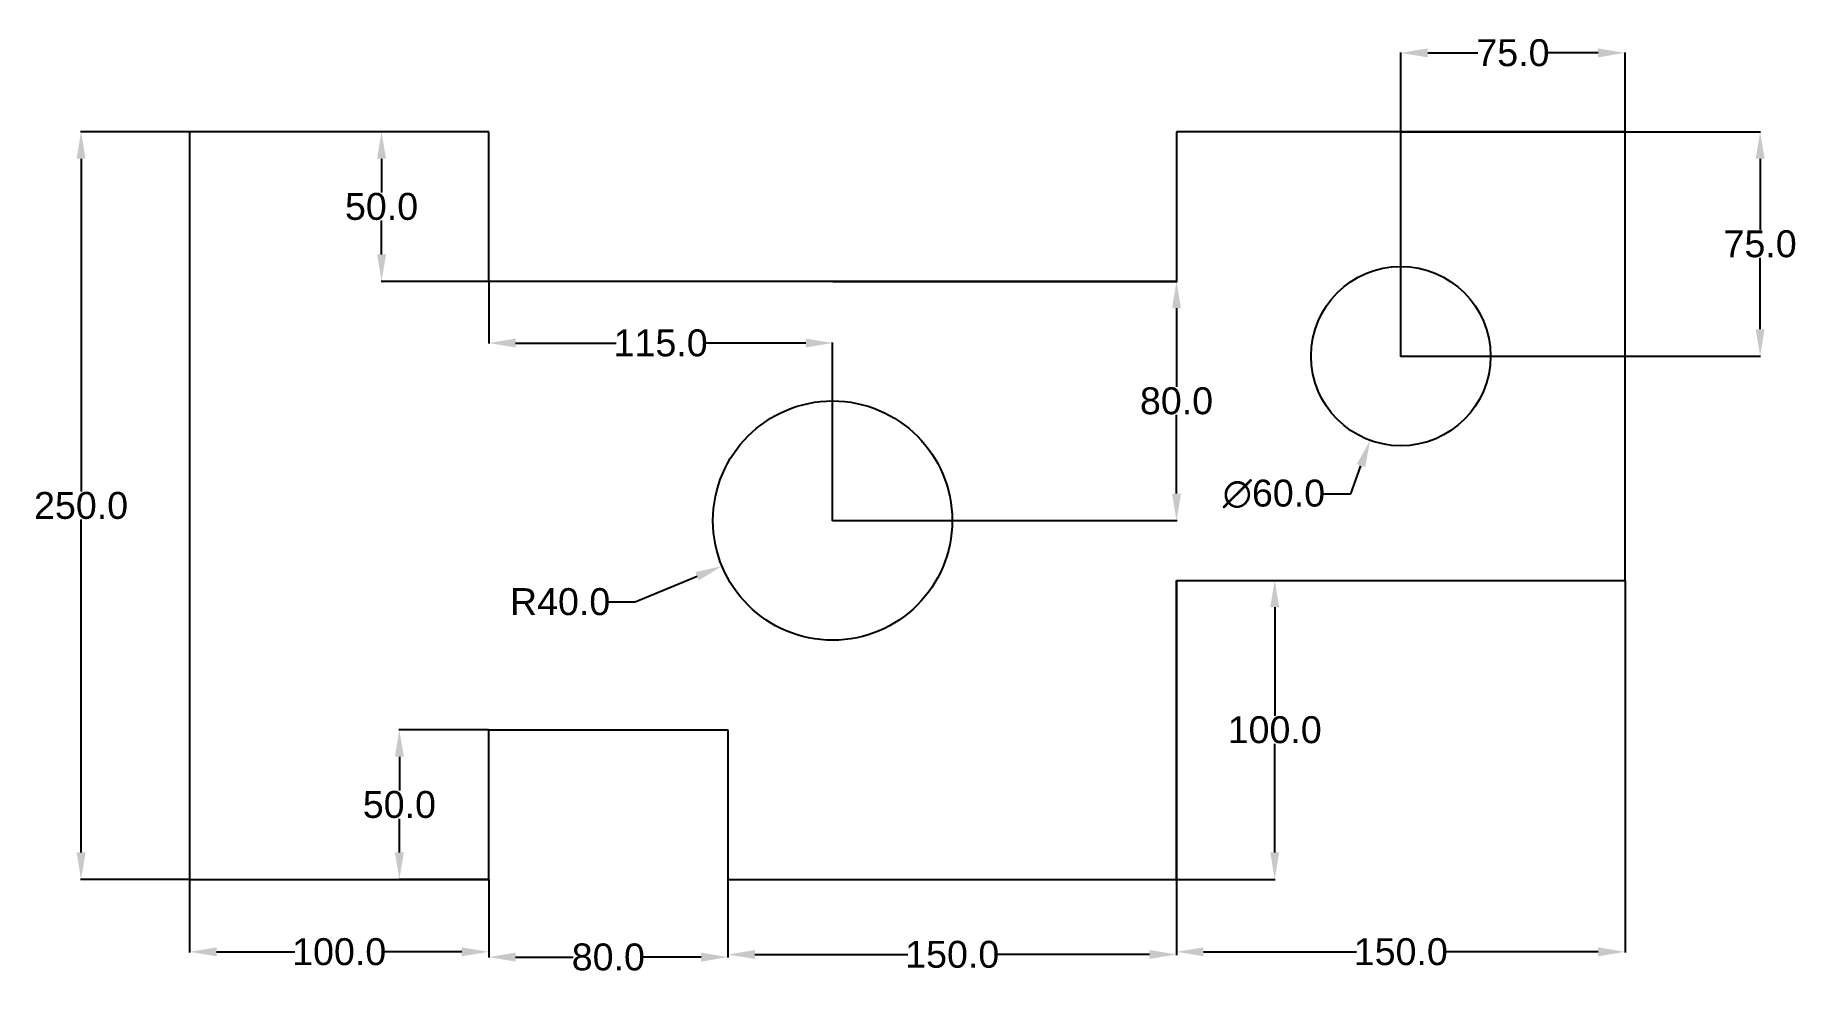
# Model space of a CAD drawing. Header units: inches. Extents: x 294 to 883, y 190 to 504.
import ezdxf

# ---------------------------------------------------------------- set-up
doc = ezdxf.new("R2010")
doc.units = ezdxf.units.IN
doc.header["$MEASUREMENT"] = 0
doc.styles.get("Standard").update_dxf_attribs({"font": 'arial.ttf'})
doc.dimstyles.get("Standard").update_dxf_attribs({"dimtxt": 9, "dimasz": 9, "dimexe": 0.18, "dimexo": 0.0625, "dimgap": 0.09, "dimtad": 0, "dimtih": 1, "dimtoh": 1, "dimdec": 1, "dimzin": 0, "dimdsep": 46, "dimtxsty": 'Standard', "dimcen": 0.09, "dimadec": 0, "dimazin": 0, "dimtfac": 1, "dimtdec": 1, "dimtofl": 0, "dimtmove": 0, "dimatfit": 3, "dimfxl": 1, "dimtolj": 1, "dimtzin": 0, "dimarcsym": 0})

# ---------------------------------------------------------------- blocks, each defined once
blk = doc.blocks.new('*D1')
at = {"color": 0, "lineweight": -2, "transparency": 16777216}
for p, q in [((345.84, 472.16), (309.41, 472.16)), ((309.59, 463.16), (309.59, 351.84)), ((309.59, 231.16), (309.59, 342.47)), ((345.84, 222.16), (309.41, 222.16))]:
    blk.add_line(p, q, dxfattribs=at)
at = {"color": 0, "transparency": 16777216}
for points in [[(308.09, 463.16), (311.09, 463.16), (309.59, 472.16)], [(308.09, 231.16), (311.09, 231.16), (309.59, 222.16)]]:
    blk.add_solid(points, dxfattribs=at)
at = {"layer": 'Defpoints', "color": 0, "transparency": 16777216}
for p in [(309.59, 472.16), (345.9, 472.16), (345.9, 222.16)]:
    blk.add_point(p, dxfattribs=at)
at = {"color": 0, "transparency": 16777216, "insert": (309.59, 347.16), "char_height": 9, "attachment_point": 5}
blk.add_mtext('\\A1;250.0', dxfattribs=at)
blk = doc.blocks.new('*D2')
at = {"color": 0, "lineweight": -2, "transparency": 16777216}
for p, q in [((345.9, 222.09), (345.9, 197.76)), ((445.9, 222.09), (445.9, 197.76)), ((354.9, 197.94), (381.06, 197.94)), ((436.9, 197.94), (410.74, 197.94))]:
    blk.add_line(p, q, dxfattribs=at)
at = {"color": 0, "transparency": 16777216}
for points in [[(354.9, 199.44), (354.9, 196.44), (345.9, 197.94)], [(436.9, 199.44), (436.9, 196.44), (445.9, 197.94)]]:
    blk.add_solid(points, dxfattribs=at)
at = {"layer": 'Defpoints', "color": 0, "transparency": 16777216}
for p in [(345.9, 222.16), (445.9, 222.16), (445.9, 197.94)]:
    blk.add_point(p, dxfattribs=at)
at = {"color": 0, "transparency": 16777216, "insert": (395.9, 197.94), "char_height": 9, "attachment_point": 5}
blk.add_mtext('\\A1;100.0', dxfattribs=at)
blk = doc.blocks.new('*D3')
at = {"color": 0, "lineweight": -2, "transparency": 16777216}
for p, q in [((445.84, 272.16), (415.85, 272.16)), ((416.03, 263.16), (416.03, 251.84)), ((416.03, 231.16), (416.03, 242.47)), ((445.84, 222.16), (415.85, 222.16))]:
    blk.add_line(p, q, dxfattribs=at)
at = {"color": 0, "transparency": 16777216}
for points in [[(414.53, 263.16), (417.53, 263.16), (416.03, 272.16)], [(414.53, 231.16), (417.53, 231.16), (416.03, 222.16)]]:
    blk.add_solid(points, dxfattribs=at)
at = {"layer": 'Defpoints', "color": 0, "transparency": 16777216}
for p in [(416.03, 272.16), (445.9, 272.16), (445.9, 222.16)]:
    blk.add_point(p, dxfattribs=at)
at = {"color": 0, "transparency": 16777216, "insert": (416.03, 247.16), "char_height": 9, "attachment_point": 5}
blk.add_mtext('\\A1;50.0', dxfattribs=at)
blk = doc.blocks.new('*D4')
at = {"color": 0, "lineweight": -2, "transparency": 16777216}
for p, q in [((445.9, 222.09), (445.9, 195.99)), ((525.9, 222.09), (525.9, 195.99)), ((454.9, 196.17), (474.13, 196.17)), ((516.9, 196.17), (497.67, 196.17))]:
    blk.add_line(p, q, dxfattribs=at)
at = {"color": 0, "transparency": 16777216}
for points in [[(454.9, 197.67), (454.9, 194.67), (445.9, 196.17)], [(516.9, 197.67), (516.9, 194.67), (525.9, 196.17)]]:
    blk.add_solid(points, dxfattribs=at)
at = {"layer": 'Defpoints', "color": 0, "transparency": 16777216}
for p in [(445.9, 222.16), (525.9, 222.16), (525.9, 196.17)]:
    blk.add_point(p, dxfattribs=at)
at = {"color": 0, "transparency": 16777216, "insert": (485.9, 196.17), "char_height": 9, "attachment_point": 5}
blk.add_mtext('\\A1;80.0', dxfattribs=at)
blk = doc.blocks.new('*D5')
at = {"color": 0, "lineweight": -2, "transparency": 16777216}
for p, q in [((525.9, 222.09), (525.9, 196.87)), ((675.9, 222.09), (675.9, 196.87)), ((534.9, 197.05), (586.06, 197.05)), ((666.9, 197.05), (615.74, 197.05))]:
    blk.add_line(p, q, dxfattribs=at)
at = {"color": 0, "transparency": 16777216}
for points in [[(534.9, 198.55), (534.9, 195.55), (525.9, 197.05)], [(666.9, 198.55), (666.9, 195.55), (675.9, 197.05)]]:
    blk.add_solid(points, dxfattribs=at)
at = {"layer": 'Defpoints', "color": 0, "transparency": 16777216}
for p in [(525.9, 222.16), (675.9, 222.16), (675.9, 197.05)]:
    blk.add_point(p, dxfattribs=at)
at = {"color": 0, "transparency": 16777216, "insert": (600.9, 197.05), "char_height": 9, "attachment_point": 5}
blk.add_mtext('\\A1;150.0', dxfattribs=at)
blk = doc.blocks.new('*D6')
at = {"color": 0, "lineweight": -2, "transparency": 16777216}
for p, q in [((675.96, 322.16), (708.92, 322.16)), ((708.74, 313.16), (708.74, 276.84)), ((708.74, 231.16), (708.74, 267.47)), ((675.96, 222.16), (708.92, 222.16))]:
    blk.add_line(p, q, dxfattribs=at)
at = {"color": 0, "transparency": 16777216}
for points in [[(707.24, 313.16), (710.24, 313.16), (708.74, 322.16)], [(707.24, 231.16), (710.24, 231.16), (708.74, 222.16)]]:
    blk.add_solid(points, dxfattribs=at)
at = {"layer": 'Defpoints', "color": 0, "transparency": 16777216}
for p in [(675.9, 322.16), (708.74, 322.16), (675.9, 222.16)]:
    blk.add_point(p, dxfattribs=at)
at = {"color": 0, "transparency": 16777216, "insert": (708.74, 272.16), "char_height": 9, "attachment_point": 5}
blk.add_mtext('\\A1;100.0', dxfattribs=at)
blk = doc.blocks.new('*D7')
at = {"color": 0, "lineweight": -2, "transparency": 16777216}
for p, q in [((675.9, 322.09), (675.9, 197.76)), ((825.9, 322.09), (825.9, 197.76)), ((684.9, 197.94), (736.06, 197.94)), ((816.9, 197.94), (765.74, 197.94))]:
    blk.add_line(p, q, dxfattribs=at)
at = {"color": 0, "transparency": 16777216}
for points in [[(684.9, 199.44), (684.9, 196.44), (675.9, 197.94)], [(816.9, 199.44), (816.9, 196.44), (825.9, 197.94)]]:
    blk.add_solid(points, dxfattribs=at)
at = {"layer": 'Defpoints', "color": 0, "transparency": 16777216}
for p in [(675.9, 322.16), (825.9, 322.16), (825.9, 197.94)]:
    blk.add_point(p, dxfattribs=at)
at = {"color": 0, "transparency": 16777216, "insert": (750.9, 197.94), "char_height": 9, "attachment_point": 5}
blk.add_mtext('\\A1;150.0', dxfattribs=at)
blk = doc.blocks.new('*D10')
at = {"color": 0, "lineweight": -2, "transparency": 16777216}
for p, q in [((750.9, 397.22), (750.9, 498.74)), ((759.9, 498.56), (776.67, 498.56)), ((816.9, 498.56), (800.13, 498.56)), ((825.9, 397.22), (825.9, 498.74))]:
    blk.add_line(p, q, dxfattribs=at)
at = {"color": 0, "transparency": 16777216}
for points in [[(759.9, 500.06), (759.9, 497.06), (750.9, 498.56)], [(816.9, 500.06), (816.9, 497.06), (825.9, 498.56)]]:
    blk.add_solid(points, dxfattribs=at)
at = {"layer": 'Defpoints', "color": 0, "transparency": 16777216}
for p in [(825.9, 498.56), (750.9, 397.16), (825.9, 397.16)]:
    blk.add_point(p, dxfattribs=at)
at = {"color": 0, "transparency": 16777216, "insert": (788.4, 498.56), "char_height": 9, "attachment_point": 5}
blk.add_mtext('\\A1;75.0', dxfattribs=at)
blk = doc.blocks.new('*D11')
at = {"color": 0, "lineweight": -2, "transparency": 16777216}
for p, q in [((750.96, 472.16), (871.24, 472.16)), ((871.06, 463.16), (871.06, 439.34)), ((871.06, 406.16), (871.06, 429.97)), ((750.96, 397.16), (871.24, 397.16))]:
    blk.add_line(p, q, dxfattribs=at)
at = {"color": 0, "transparency": 16777216}
for points in [[(869.56, 463.16), (872.56, 463.16), (871.06, 472.16)], [(869.56, 406.16), (872.56, 406.16), (871.06, 397.16)]]:
    blk.add_solid(points, dxfattribs=at)
at = {"layer": 'Defpoints', "color": 0, "transparency": 16777216}
for p in [(750.9, 472.16), (871.06, 472.16), (750.9, 397.16)]:
    blk.add_point(p, dxfattribs=at)
at = {"color": 0, "transparency": 16777216, "insert": (871.06, 434.66), "char_height": 9, "attachment_point": 5}
blk.add_mtext('\\A1;75.0', dxfattribs=at)
blk = doc.blocks.new('*D12')
at = {"color": 0, "lineweight": -2, "transparency": 16777216}
for p, q in [((560.96, 422.16), (676.08, 422.16)), ((675.9, 413.16), (675.9, 386.84)), ((675.9, 351.16), (675.9, 377.47)), ((560.96, 342.16), (676.08, 342.16))]:
    blk.add_line(p, q, dxfattribs=at)
at = {"color": 0, "transparency": 16777216}
for points in [[(674.4, 413.16), (677.4, 413.16), (675.9, 422.16)], [(674.4, 351.16), (677.4, 351.16), (675.9, 342.16)]]:
    blk.add_solid(points, dxfattribs=at)
at = {"layer": 'Defpoints', "color": 0, "transparency": 16777216}
for p in [(560.9, 422.16), (675.9, 422.16), (560.9, 342.16)]:
    blk.add_point(p, dxfattribs=at)
at = {"color": 0, "transparency": 16777216, "insert": (675.9, 382.16), "char_height": 9, "attachment_point": 5}
blk.add_mtext('\\A1;80.0', dxfattribs=at)
blk = doc.blocks.new('*D13')
at = {"color": 0, "lineweight": -2, "transparency": 16777216}
for p, q in [((445.9, 422.09), (445.9, 401.35)), ((454.9, 401.53), (488.56, 401.53)), ((551.9, 401.53), (518.24, 401.53)), ((560.9, 342.22), (560.9, 401.71))]:
    blk.add_line(p, q, dxfattribs=at)
at = {"color": 0, "transparency": 16777216}
for points in [[(454.9, 403.03), (454.9, 400.03), (445.9, 401.53)], [(551.9, 403.03), (551.9, 400.03), (560.9, 401.53)]]:
    blk.add_solid(points, dxfattribs=at)
at = {"layer": 'Defpoints', "color": 0, "transparency": 16777216}
for p in [(445.9, 422.16), (445.9, 401.53), (560.9, 342.16)]:
    blk.add_point(p, dxfattribs=at)
at = {"color": 0, "transparency": 16777216, "insert": (503.4, 401.53), "char_height": 9, "attachment_point": 5}
blk.add_mtext('\\A1;115.0', dxfattribs=at)
blk = doc.blocks.new('*D14')
at = {"color": 0, "lineweight": -2, "transparency": 16777216}
for p, q in [((445.84, 472.16), (409.89, 472.16)), ((410.07, 463.16), (410.07, 451.84)), ((410.07, 431.16), (410.07, 442.47)), ((445.84, 422.16), (409.89, 422.16))]:
    blk.add_line(p, q, dxfattribs=at)
at = {"color": 0, "transparency": 16777216}
for points in [[(408.57, 463.16), (411.57, 463.16), (410.07, 472.16)], [(408.57, 431.16), (411.57, 431.16), (410.07, 422.16)]]:
    blk.add_solid(points, dxfattribs=at)
at = {"layer": 'Defpoints', "color": 0, "transparency": 16777216}
for p in [(410.07, 472.16), (445.9, 472.16), (445.9, 422.16)]:
    blk.add_point(p, dxfattribs=at)
at = {"color": 0, "transparency": 16777216, "insert": (410.07, 447.16), "char_height": 9, "attachment_point": 5}
blk.add_mtext('\\A1;50.0', dxfattribs=at)
blk = doc.blocks.new('*D15')
at = {"color": 0, "lineweight": -2, "transparency": 16777216}
for p, q in [((750.81, 397.16), (750.99, 397.16)), ((750.9, 397.07), (750.9, 397.25)), ((734.14, 351.05), (737.58, 360.5)), ((725.14, 351.05), (734.14, 351.05))]:
    blk.add_line(p, q, dxfattribs=at)
at = {"color": 0, "transparency": 16777216}
blk.add_solid([(736.17, 361.01), (738.99, 359.99), (740.65, 368.96)], dxfattribs=at)
at = {"layer": 'Defpoints', "color": 0, "transparency": 16777216}
for p in [(761.15, 425.35), (740.65, 368.96)]:
    blk.add_point(p, dxfattribs=at)
at = {"color": 0, "transparency": 16777216, "insert": (708.48, 351.05), "char_height": 9, "attachment_point": 5}
blk.add_mtext('\\A1;∅60.0', dxfattribs=at)
blk = doc.blocks.new('*D16')
at = {"color": 0, "lineweight": -2, "transparency": 16777216}
for p, q in [((560.81, 342.16), (560.99, 342.16)), ((560.9, 342.07), (560.9, 342.25)), ((494.84, 314.99), (515.58, 323.52)), ((485.84, 314.99), (494.84, 314.99))]:
    blk.add_line(p, q, dxfattribs=at)
at = {"color": 0, "transparency": 16777216}
blk.add_solid([(515.01, 324.91), (516.15, 322.14), (523.91, 326.95)], dxfattribs=at)
at = {"layer": 'Defpoints', "color": 0, "transparency": 16777216}
for p in [(560.9, 342.16), (523.91, 326.95)]:
    blk.add_point(p, dxfattribs=at)
at = {"color": 0, "transparency": 16777216, "insert": (469.77, 314.99), "char_height": 9, "attachment_point": 5}
blk.add_mtext('\\A1;R40.0', dxfattribs=at)

msp = doc.modelspace()

# ---------------------------------------------------------------- linework, layer by layer
for p, q in [((445.9, 472.16), (345.9, 472.16)), ((345.9, 472.16), (345.9, 222.16)), ((445.9, 422.16), (445.9, 472.16)), ((825.9, 472.16), (675.9, 472.16)), ((675.9, 472.16), (675.9, 422.16)), ((825.9, 322.16), (825.9, 472.16)), ((675.9, 422.16), (445.9, 422.16)), ((675.9, 222.16), (675.9, 322.16)), ((675.9, 322.16), (825.9, 322.16)), ((445.9, 222.16), (445.9, 272.16)), ((445.9, 272.16), (525.9, 272.16)), ((525.9, 272.16), (525.9, 222.16)), ((345.9, 222.16), (445.9, 222.16)), ((525.9, 222.16), (675.9, 222.16))]:
    msp.add_line(p, q)
for centre, radius in [((750.9, 397.16), 30), ((560.9, 342.16), 40)]:
    msp.add_circle(centre, radius)

# ---------------------------------------------------------------- dimensions: what is measured, and where the dimension line sits
for base, p1, p2, picture, middle in [((825.9, 498.56), (750.9, 397.16), (825.9, 397.16), '*D10', (788.4, 498.56)), ((445.9, 401.53), (560.9, 342.16), (445.9, 422.16), '*D13', (503.4, 401.53)), ((825.9, 197.94), (675.9, 322.16), (825.9, 322.16), '*D7', (750.9, 197.94)), ((445.9, 197.94), (345.9, 222.16), (445.9, 222.16), '*D2', (395.9, 197.94)), ((525.9, 196.17), (445.9, 222.16), (525.9, 222.16), '*D4', (485.9, 196.17)), ((675.9, 197.05), (525.9, 222.16), (675.9, 222.16), '*D5', (600.9, 197.05))]:
    dim = msp.add_linear_dim(base=base, p1=p1, p2=p2, dimstyle='Standard')
    dim.commit()
    dim.dimension.update_dxf_attribs({"geometry": picture, "text_midpoint": middle})
for base, p1, p2, picture, middle in [((309.59, 472.16), (345.9, 222.16), (345.9, 472.16), '*D1', (309.59, 347.16)), ((410.07, 472.16), (445.9, 422.16), (445.9, 472.16), '*D14', (410.07, 447.16)), ((871.06, 472.16), (750.9, 397.16), (750.9, 472.16), '*D11', (871.06, 434.66)), ((675.9, 422.16), (560.9, 342.16), (560.9, 422.16), '*D12', (675.9, 382.16)), ((708.74, 322.16), (675.9, 222.16), (675.9, 322.16), '*D6', (708.74, 272.16)), ((416.03, 272.16), (445.9, 222.16), (445.9, 272.16), '*D3', (416.03, 247.16))]:
    dim = msp.add_linear_dim(base=base, p1=p1, p2=p2, angle=90, dimstyle='Standard')
    dim.commit()
    dim.dimension.update_dxf_attribs({"geometry": picture, "text_midpoint": middle})
dim = msp.add_diameter_dim_2p(p1=(761.15, 425.35), p2=(740.65, 368.96), dimstyle='Standard')
dim.commit()
dim.dimension.update_dxf_attribs({"geometry": '*D15', "text_midpoint": (708.48, 351.05), "dimtype": 163})
dim = msp.add_radius_dim(center=(560.9, 342.16), mpoint=(523.91, 326.95), dimstyle='Standard')
dim.commit()
dim.dimension.update_dxf_attribs({"geometry": '*D16', "text_midpoint": (469.77, 314.99), "dimtype": 164})

doc.saveas('drawing.dxf')
